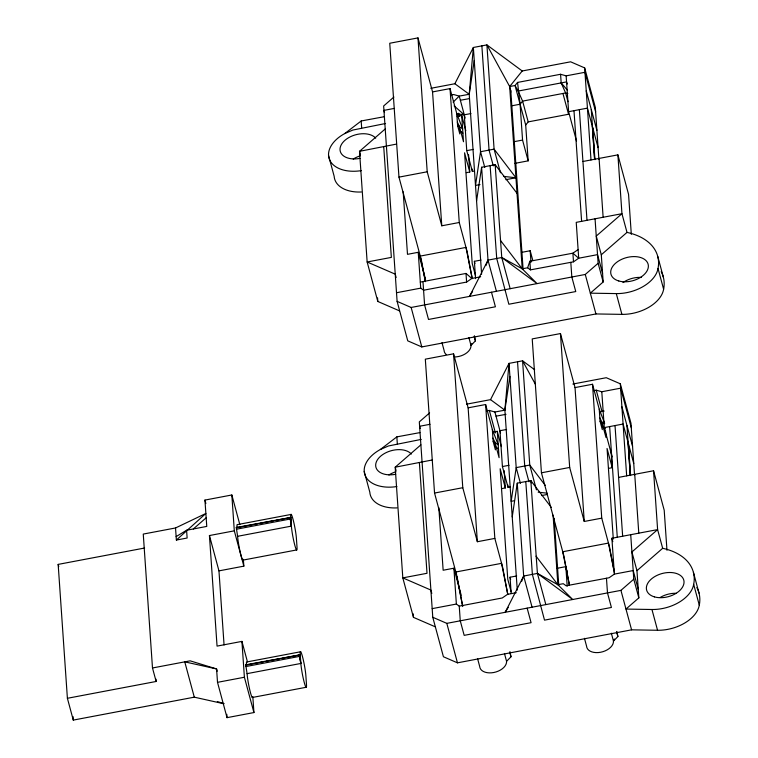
<?xml version="1.0" encoding="UTF-8"?>
<svg xmlns="http://www.w3.org/2000/svg" width="758" height="758" viewBox="0 0 758 758"><rect width="100%" height="100%" fill="white"/><g stroke="black" fill="none" stroke-linecap="round" stroke-linejoin="round"><path stroke-width="1.14" d="M481.614 274.216L469.221 94.276L473.352 47.479L486.911 44.911L522.215 70.977L570.622 61.805L584.664 67.898L595.314 107.371L598.896 159.379M517.278 590.112L504.875 410.182L509.016 363.385L522.575 360.817L534.646 369.733M510.56 92.931L510.788 90.704L509.67 86.545L486.911 44.911L494.093 149.146L500.47 172.777M275.921 520.291L290.797 517.477L291.394 526.118A13.748 1.308 79.3 0 0 294.786 545.144A13.748 1.308 79.3 0 0 296.994 546.888L296.397 538.256A13.748 1.308 79.3 0 0 293.005 519.23A13.748 1.308 79.3 0 0 290.797 517.477L236.269 527.483L237.605 536.304A13.748 1.308 79.3 0 0 240.258 552.345A13.748 1.308 79.3 0 0 243.138 560.01M451.001 95.044L453.682 94.532L459.244 96.105L469.221 94.276L474.252 60.498M486.655 410.94L489.346 410.429L494.898 412.001L504.875 410.182L509.907 376.404M476.574 200.974L481.605 167.262L495.163 164.694L517.022 193.309M512.228 516.88L517.269 483.168L530.827 480.6L551.274 507.367M281.948 658.285L300.263 654.817L299.751 657.101L300.86 663.458A13.748 1.308 79.3 0 0 304.252 682.484A13.748 1.308 79.3 0 0 306.459 684.228L305.862 675.596A13.748 1.308 79.3 0 0 302.47 656.57A13.748 1.308 79.3 0 0 300.263 654.817L245.734 664.823L247.07 673.644A13.748 1.308 79.3 0 0 249.723 689.685A13.748 1.308 79.3 0 0 252.604 697.351M472.585 291.442L469.524 296.397L488.01 260.136L501.758 257.512L522.224 268.815L527.606 267.782L529.861 261.235L572.896 253.191L578.117 249.6M485.935 265.622L488.01 260.136L481.605 167.262M521.589 581.519L523.664 576.042L517.269 483.168M471.931 343.402L470.993 345.411A13.748 8.556 -15.1 0 1 454.639 356.961M614.397 639.07L613.468 641.079A13.748 8.556 -15.1 0 1 600.611 652.259A13.748 8.556 -15.1 0 1 586.569 646.167L584.456 638.312M430.828 88.298L454.866 83.74L473.352 47.479L480.534 151.714L484.788 167.471M466.492 404.194L490.53 399.646L509.016 363.385L516.198 467.62L520.443 483.377M531.434 482.846L530.827 480.6L537.413 573.418L572.716 599.493L557.888 584.721L537.413 573.418L523.664 576.042L505.188 612.303L508.248 607.347M495.779 166.94L495.163 164.694L501.758 257.512L537.052 283.587L522.224 268.815L509.67 86.545L522.215 70.977M595.617 111.758L584.968 72.285L566.141 75.847L560.579 74.275L517.553 82.433L515.042 85.531L509.67 86.545M514.881 163.368L528.165 160.848L525.692 124.994L528.203 121.886L568.547 114.259L562.938 93.471M474.385 335.794L475.408 340.873L470.993 345.411L468.87 337.547M477.559 658.569L479.672 666.424A13.748 8.556 -15.1 0 0 493.714 672.517A13.748 8.556 -15.1 0 0 506.571 661.327L510.987 656.798L509.963 651.709M616.86 631.461L617.884 636.54L613.468 641.079L611.346 633.214M453.123 102.159L459.244 96.105L465.166 118.068M175.534 527.966L176.368 540.056L205.863 513.469L175.534 527.966L143.262 534.077L152.491 667.969L156.139 681.47L67.396 698.289L73.28 720.1L194.294 697.17L223.837 703.756M393.923 97.033L383.643 105.987L397.107 301.371L407.757 340.844L421.799 346.937L595.93 313.945L621.901 314.371A33.911 21.11 -15.1 0 0 663.62 289.234A64.714 40.288 -15.1 0 0 661.175 271.667M385.225 128.945L359.519 151.316L367.147 261.984L377.797 301.457L399.4 310.827M193.318 528.97L206.167 517.79M626.999 232.403A64.714 40.288 -15.1 0 1 658.02 268.455A33.911 21.11 -15.1 0 1 616.292 293.592L590.321 293.166L603.169 281.976L601.293 254.773L626.999 232.403L621.948 213.699L617.893 154.859L582.94 161.482M397.107 301.371L411.149 307.464L585.271 274.462L598.128 263.282L595.058 218.797M429.587 412.939L419.307 421.884L432.771 617.277L443.421 656.75L457.462 662.833L631.585 629.841L657.556 630.268A33.911 21.11 -15.1 0 0 699.283 605.14A64.714 40.288 -15.1 0 0 696.839 587.564M435.064 626.724L413.461 617.363L402.811 577.88L395.183 467.212L420.889 444.842M662.663 548.299A64.714 40.288 -15.1 0 1 693.674 584.361A33.911 21.11 -15.1 0 1 651.946 609.498L625.985 609.072L638.833 597.882L636.957 570.67L662.663 548.299L657.612 529.605L653.557 470.765L618.594 477.388M432.771 617.277L446.813 623.36L620.935 590.368L633.783 579.188L630.722 534.703M361.244 170.645A33.551 20.883 -15.1 0 1 329.664 159.957A33.551 20.883 -15.1 0 1 344.701 133.588L361.187 120.977L384.249 116.704M396.908 486.551A33.551 20.883 -15.1 0 1 365.328 475.863A33.551 20.883 -15.1 0 1 380.355 449.494L396.851 436.873L419.904 432.61M396.51 292.73L420.718 288.144L423.58 290.229L466.606 282.071L471.808 278.461L480.676 276.784M527.606 267.782L530.458 269.867L570.802 262.334L573.493 261.823L578.705 258.213L597.531 254.641L602.572 273.344M638.236 589.241L633.195 570.547L614.368 574.109L609.148 577.729L606.457 578.24L566.112 585.773L563.26 583.688L557.888 584.721L536.039 556.173M176.131 536.607L186.591 530.249L206.763 526.422L204.944 500.081L231.834 494.983L239.831 524.612M344.701 133.588L352.877 130.044L385.566 123.497M380.355 449.494L388.532 445.95L421.23 439.403M360.41 154.613L359.519 151.316L396.481 144.096M395.183 467.212L432.145 460.002M432.553 91.917L450.034 88.601L459.263 222.492L441.781 225.799L432.553 91.917L417.98 37.9L389.745 43.253L398.964 177.135L421.391 260.24L425.465 281.654M394.321 108.403L383.946 110.374L384.533 112.572M525.692 124.994L515.042 85.531L518.15 91.064L566.558 81.892L567.325 84.005M511.356 105.883L520.092 104.225L522.594 101.117L565.62 92.959L567.846 93.594M457.112 116.268L461.688 115.406L465.819 130.708M576.525 141.016L568.614 111.691L587.431 108.129L598.081 147.602M474.593 170.995L472.367 171.422L466.757 150.643L473.399 149.392M513.829 141.727L522.556 140.078L520.092 104.225L517.553 82.433M398.964 177.135L427.209 171.782L417.98 37.9M466.331 172.672L469.761 172.019L468.567 154.679M479.985 184.573L475.493 185.426L480.534 151.714L494.093 149.146L515.952 177.76L505.87 179.674M425.551 279.37L418.245 252.3L407.491 254.337L403.18 191.821M475.579 278.66L474.385 261.321L481.027 260.06M521.457 252.395L530.183 250.746L532.846 260.581M420.302 282.099L466.018 273.439L471.808 278.461M468.131 407.832L485.613 404.526L494.841 538.407L477.36 541.724L468.131 407.832L453.559 353.815L425.323 359.169L434.542 493.051L456.686 575.114M575.028 387.584L592.51 384.268L601.738 518.15L584.257 521.466L575.028 387.584L560.456 333.567L532.22 338.911L541.439 472.803L563.867 555.898L569.438 585.214L562.739 551.748L608.456 543.088L614.425 573.02M572.859 384.041L606.277 377.711L620.319 383.804L630.969 423.277L634.56 475.285M593.552 390.692L596.243 390.18L601.795 391.753L620.622 388.181L631.272 427.654M429.976 424.309L419.6 426.271L420.197 428.469M492.691 432.183L497.267 431.321L501.398 446.633M599.587 411.935L604.164 411.063M612.18 456.922L604.268 427.597L623.095 424.035L633.745 463.508M510.257 486.901L508.021 487.328L502.421 466.549L509.063 465.289M291.195 514.407L237.415 524.602A13.748 1.308 79.3 0 0 237.008 527.672L236.269 527.483M237.008 527.672L257.606 523.769M259.899 523.333L273.629 520.727M176.368 540.056L187.131 538.019L186.591 530.249M236.392 529.217L290.172 519.022L290.049 517.297M247.459 661.905L241.925 641.391L217.053 646.11L209.435 535.546L234.307 530.837L231.834 494.983M67.396 698.289L58.167 564.397L144.607 548.025M434.542 493.051L462.778 487.707L453.559 353.815M541.439 472.803L569.675 467.449L560.456 333.567M237.605 536.304L291.394 526.118L290.797 517.477M501.91 488.588L505.34 487.944L504.146 470.595M608.807 468.34L612.237 467.686L611.043 450.347M514.521 500.687L511.157 501.332L516.198 467.62L529.757 465.052L545.267 485.357M541.525 495.571L547.134 494.51M242.816 560.143L296.596 549.957M224.065 644.963L218.958 570.869L243.839 566.15L243.365 559.347M461.205 595.267L453.9 568.206L443.146 570.243L438.844 507.727M614.368 574.109L611.895 538.265L657.612 529.605L631.907 551.976L636.957 570.67M511.157 593.41L510.049 577.217L516.691 575.957M557.111 568.301L565.847 566.643L567.192 586.247M432.174 608.636L456.373 604.05L459.244 606.135L502.27 597.977L507.472 594.367L516.331 592.69M152.491 667.969L190.144 660.834L216.58 668.944L217.195 671.228M300.661 651.747L246.871 661.942A13.748 1.308 79.3 0 0 246.473 665.003L245.734 664.823M246.473 665.003L263.642 661.753M265.925 661.317L279.664 658.721M245.848 666.557L299.391 656.409L299.268 654.685M247.07 673.644L300.86 663.458L300.263 654.817M252.831 696.687L253.93 712.558L227.03 717.655L217.508 682.333L244.398 677.245L241.925 641.391M252.281 697.483L306.061 687.298M457.074 113.871L464.284 114.799L470.936 113.567M506.6 429.473L499.948 430.705L502.421 466.549M460.362 100.255L469.23 98.635M496.026 416.161L506.003 414.342M503.625 176.396L515.952 177.76M538.161 492.179L547.134 493.174M462.067 114.174L464.284 114.799L466.757 150.643M217.3 701.557L223.913 703.595M456.761 113.539L457.595 125.629L462.607 128.794L456.761 113.539L450.034 88.601M592.51 384.268L599.237 409.197L600.071 421.296L604.259 423.798M492.34 429.454L493.174 441.544L498.186 444.709L492.34 429.454L485.613 404.526M395.231 274.159L367.147 261.984L391.355 257.398L383.728 146.73M454.866 83.74L469.221 94.276M490.53 399.646L504.875 410.182M460.703 131.361L462.911 133.105M603.178 427.019L605.386 428.772M496.282 447.277L498.489 449.03M454.127 105.902L464.284 114.799M560.579 74.275L561.176 82.916L567.335 90.069M500.375 240.277L522.224 268.815M535.337 384.173L522.575 360.817L529.757 465.052L536.437 489.81M457.358 122.171L459.301 126.169L463.508 141.746L461.688 115.406M599.834 417.838L601.776 421.827L605.974 437.413L605.528 430.932M492.937 438.096L494.879 442.085L499.086 457.661L497.267 431.321M561.176 82.916L565.62 92.959L567.988 101.714M518.15 91.064L522.594 101.117L528.203 121.886M599.237 409.197L604.666 423.362M657.745 256.422L663.354 277.201M658.02 268.455L663.62 289.234M617.893 154.859L628.553 194.332L631.31 234.345M586.247 90.856L596.897 130.329M693.409 572.328L699.009 593.107M616.292 293.592L621.901 314.371M693.674 584.361L699.283 605.14M601.293 254.773L596.252 236.07L621.948 213.699L576.232 222.359L578.705 258.213L572.896 253.191L573.493 261.823M598.128 263.282L603.169 281.976M653.557 470.765L664.207 510.238L666.964 550.251M621.901 406.752L632.551 446.225M585.271 274.462L595.93 313.945M596.243 390.18L602.023 411.603M651.946 609.498L657.556 630.268M600.071 421.296L602.307 429.606L601.776 421.827M612.237 467.686L607.054 448.471L613.298 539.033M522.556 140.078L528.165 160.848M633.783 579.188L638.833 597.882M611.895 538.265L612.805 541.648M601.738 518.15L609.584 547.238L613.866 569.789M620.935 590.368L631.585 629.841M493.306 165.85L489.052 150.103L481.87 45.868M616.671 632.068L617.884 636.54M569.675 467.449L584.257 521.466M501.758 257.512L510.162 288.675M458.732 113.236L459.613 116.495M457.595 125.629L459.831 133.939L459.301 126.169M469.761 172.019L464.578 152.803L472.196 263.367L475.55 275.808M488.01 260.136L496.414 291.299M566.728 569.931L567.325 572.11M491.487 292.237L495.41 306.782L428.516 319.459L424.594 304.915L422.983 281.588M474.385 261.321L474.972 263.5M459.263 222.492L467.108 251.571L472.253 278.631M528.961 481.756L524.716 465.999L517.534 361.765M494.898 412.001L500.536 432.884M474.205 336.4L475.408 340.873M537.413 573.418L545.826 604.581M427.209 171.782L441.781 225.799M489.346 410.429L495.419 432.932M493.174 441.544L495.41 449.854L494.879 442.085M505.34 487.944L500.157 468.728L507.775 579.292L511.129 591.723M523.664 576.042L532.078 607.205M527.151 608.143L531.074 622.688L464.18 635.356L460.258 620.811L459.244 606.135M510.049 577.217L510.636 579.406M441.98 342.644L444.103 350.509A13.748 8.556 -15.1 0 0 446.197 354.488M494.841 538.407L502.687 567.496L507.832 594.547M509.783 652.325L510.987 656.798M462.778 487.707L477.36 541.724M411.149 307.464L421.799 346.937M504.449 653.472L506.571 661.327M395.534 275.287L396.14 277.542M328.555 155.504L334.164 176.282A33.551 20.883 -15.1 0 0 361.32 191.992M446.813 623.36L457.462 662.833M431.804 593.448L430.895 590.065L402.811 577.88L427.01 573.294L419.382 462.626M395.477 468.311L396.074 470.51M364.219 471.41L369.819 492.188A33.551 20.883 -15.1 0 0 396.974 507.898M234.307 530.837L243.839 566.15M204.944 500.081L205.863 503.501M209.435 535.546L218.958 570.869M244.398 677.245L253.93 712.558M194.294 697.17L184.762 661.848L216.58 668.944L217.508 682.333M58.167 564.397L58.754 566.586M299.391 656.409L300.86 663.458M472.177 278.508L465.99 247.421L420.273 256.081L425.314 281.417M507.756 594.433L501.569 563.336L455.852 571.996L462.731 606.542M456.97 576.156L462.541 605.471M290.172 519.022L291.394 526.118M525.787 481.548L532.372 574.393L544.519 620.139L611.412 607.461L607.49 592.917L606.457 578.24M490.123 165.651L496.717 258.487L508.855 304.233L575.758 291.555L571.826 277.011L570.802 262.334M634.73 474.328L638.786 533.168M628.42 443.771L630.609 475.569M627.994 442.198L630.268 475.181M620.319 383.804L626.667 475.853M599.076 158.422L603.131 217.271M615.022 425.56L622.65 536.228M592.756 127.865L594.954 159.663M592.339 126.292L594.604 159.275M609.65 426.574L617.277 537.251M584.664 67.898L591.003 159.957M601.795 391.753L604.268 427.597M579.368 109.654L586.995 220.322M573.986 110.677L581.613 221.345M566.141 75.847L568.614 111.691M554.145 518.32L558.769 585.347M553.094 515.108L557.888 584.721M530.183 250.746L530.979 262.268M529.861 261.235L530.458 269.867M510.788 90.704L523.105 269.45M507.86 485.006L508.021 487.328M472.206 169.1L472.367 171.422M466.018 273.439L466.606 282.071M453.9 568.206L456.373 604.05M418.245 252.3L420.718 288.144M413.214 613.828L413.461 617.363M396.851 436.873L397.325 443.809M377.56 297.922L377.797 301.457M361.187 120.977L361.67 127.912M226.803 714.311L227.03 717.655M155.977 679.121L156.139 681.47M73.033 716.575L73.28 720.1M630.305 475.294L626.951 425.456M594.642 159.398L591.287 109.55M360.022 158.356A19.244 11.986 -15.1 0 1 340.37 151.685A19.244 11.986 -15.1 0 1 352.745 135.729A19.244 11.986 -15.1 0 1 375.703 138.145M353.228 159.076A19.244 11.986 -15.1 0 1 360.363 155.816M622.981 282.573A19.244 11.986 -15.1 0 1 641.524 277.428M395.685 474.262A19.244 11.986 -15.1 0 1 376.025 467.591A19.244 11.986 -15.1 0 1 388.409 451.635A19.244 11.986 -15.1 0 1 411.367 454.051M388.892 474.982A19.244 11.986 -15.1 0 1 396.017 471.722M660.209 597.456A19.244 11.986 -15.1 0 1 676.259 593.287M618.774 280.972A19.244 11.986 -15.1 0 0 648.308 267.204A19.244 11.986 -15.1 0 0 621.513 259.407A19.244 11.986 -15.1 0 0 618.774 280.972M654.438 596.878A19.244 11.986 -15.1 0 0 683.972 583.11A19.244 11.986 -15.1 0 0 657.177 575.313A19.244 11.986 -15.1 0 0 654.438 596.878"/></g></svg>
